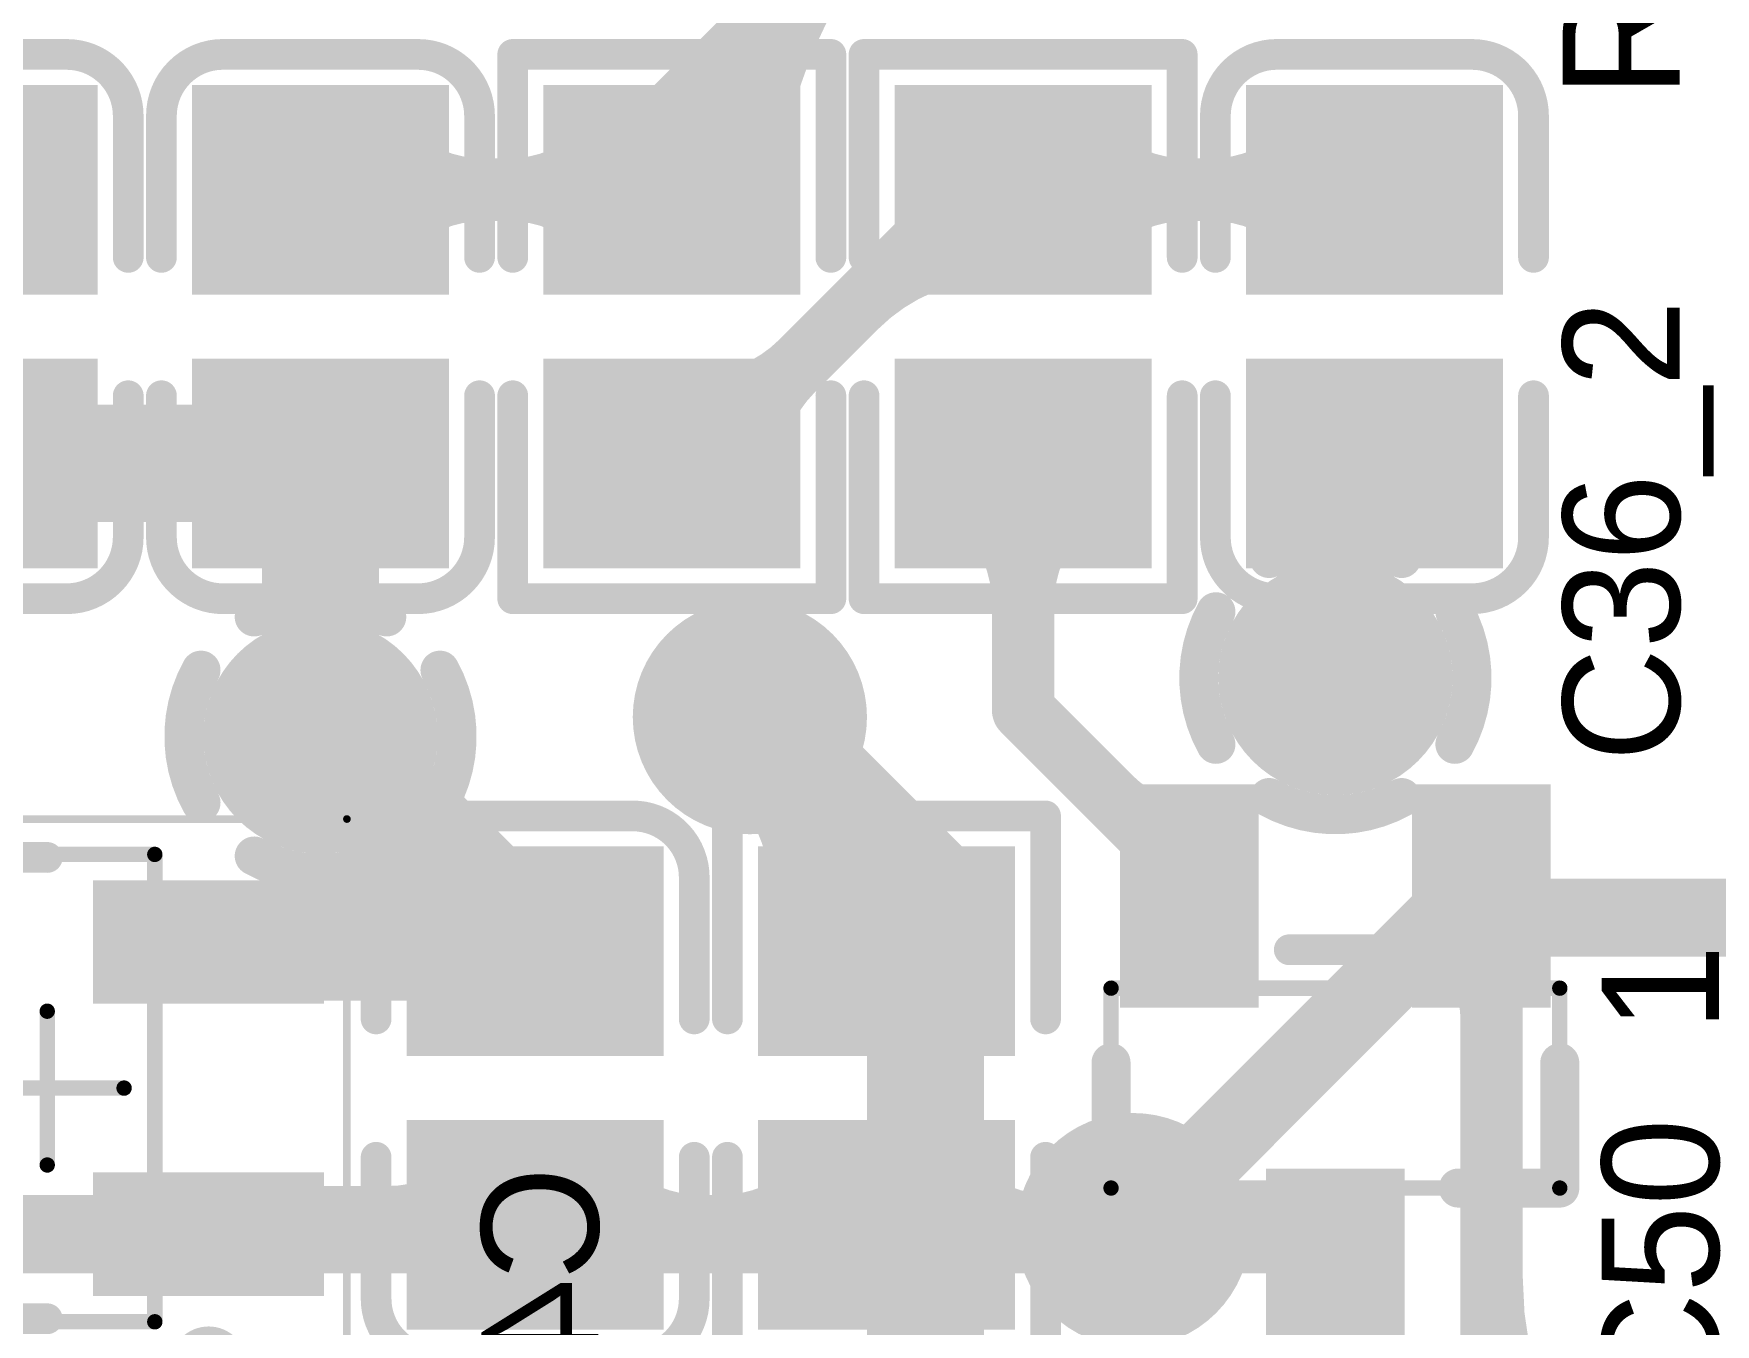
# Model space of a CAD drawing. Header units: millimetres. Extents: x 3.32 to 12.49, y 5.66 to 10.73.
# Drawn here: x 6.6053 to 7.0361, y 8.1445 to 8.475 of the extents above; entities that cross this region are included whole.
import ezdxf

# ---------------------------------------------------------------- set-up
doc = ezdxf.new("R2010")
doc.units = ezdxf.units.MM
doc.header["$MEASUREMENT"] = 0
for name, color, linetype in [('BottomLayer', 5, 'Continuous'), ('BottomOverlay', 54, 'Continuous'), ('InternalPlane1', 76, 'Continuous'), ('InternalPlane2', 16, 'Continuous'), ('Mechanical13', 56, 'Continuous'), ('Mechanical15', 56, 'Continuous'), ('MultiLayer', 9, 'Continuous'), ('TopLayer', 1, 'Continuous'), ('TopOverlay', 2, 'Continuous'), ('TopPaste', 8, 'Continuous'), ('TopSolder', 216, 'Continuous'), ('ViaHoleLayer', 16, 'Continuous')]:
    doc.layers.add(name, color=color, linetype=linetype)

# ---------------------------------------------------------------- blocks, each defined once
blk = doc.blocks.new('MF03A_N_87')
at = {"layer": 'Mechanical13', "const_width": 0.00394}
for points in [[(-0.02756, 0.05984), (-0.02756, -0.05984)], [(0.02756, 0.05984), (-0.02756, 0.05984)], [(0.02756, 0.05984), (0.02756, -0.05984)], [(0.02756, -0.05984), (-0.02756, -0.05984)]]:
    blk.add_lwpolyline(points, dxfattribs=at)
at = {"layer": 'Mechanical13', "const_width": 0.00197}
for points in [[(-0.02854, 0.05984, 1), (-0.02657, 0.05984, 1)], [(-0.02854, 0.05984, 1), (-0.02657, 0.05984, 1)], [(0.02657, 0.05984, 1), (0.02854, 0.05984, 1)], [(0.02657, 0.05984, 1), (0.02854, 0.05984, 1)], [(-0.02854, -0.05984, 1), (-0.02657, -0.05984, 1)], [(-0.02854, -0.05984, 1), (-0.02657, -0.05984, 1)], [(0.02657, -0.05984, 1), (0.02854, -0.05984, 1)], [(0.02657, -0.05984, 1), (0.02854, -0.05984, 1)]]:
    blk.add_lwpolyline(points, format="xyb", close=True, dxfattribs=at)
at = {"layer": 'Mechanical15'}
for points, const_width in [([(-0.07677, 0.0689), (-0.07677, -0.0689)], 0.00197), ([(0.07677, 0.0689), (-0.07677, 0.0689)], 0.00197), ([(0.07677, 0.0689), (0.07677, -0.0689)], 0.00197), ([(0, 0.01969), (0, -0.01969)], 0.00394), ([(0.01969, 0), (-0.01969, 0)], 0.00394), ([(0.07677, -0.0689), (-0.07677, -0.0689)], 0.00197)]:
    blk.add_lwpolyline(points, dxfattribs=dict(at, const_width=const_width))
for points, const_width in [([(-0.07726, 0.0689, 1), (-0.07628, 0.0689, 1)], 0.000984), ([(-0.07726, 0.0689, 1), (-0.07628, 0.0689, 1)], 0.000984), ([(0.07628, 0.0689, 1), (0.07726, 0.0689, 1)], 0.000984), ([(0.07628, 0.0689, 1), (0.07726, 0.0689, 1)], 0.000984), ([(-0.00098, 0.01969, 1), (0.00098, 0.01969, 1)], 0.00197), ([(-0.02067, 0, 1), (-0.0187, 0, 1)], 0.00197), ([(0.0187, 0, 1), (0.02067, 0, 1)], 0.00197), ([(-0.00098, -0.01969, 1), (0.00098, -0.01969, 1)], 0.00197), ([(-0.07726, -0.0689, 1), (-0.07628, -0.0689, 1)], 0.000984), ([(-0.07726, -0.0689, 1), (-0.07628, -0.0689, 1)], 0.000984), ([(0.07628, -0.0689, 1), (0.07726, -0.0689, 1)], 0.000984), ([(0.07628, -0.0689, 1), (0.07726, -0.0689, 1)], 0.000984)]:
    blk.add_lwpolyline(points, format="xyb", close=True, dxfattribs=dict(at, const_width=const_width))
at = {"layer": 'TopLayer'}
for points in [[(-0.01575, 0.02559), (-0.01575, 0.04921), (-0.06693, 0.02559), (-0.06693, 0.04921)], [(0.06693, -0.01181), (0.06693, 0.01181), (0.01575, -0.01181), (0.01575, 0.01181)], [(-0.01575, -0.04921), (-0.01575, -0.02559), (-0.06693, -0.04921), (-0.06693, -0.02559)]]:
    blk.add_solid(points, dxfattribs=at)
at = {"layer": 'TopOverlay'}
for points, const_width in [([(-0.03642, 0.07087, 1), (-0.04626, 0.07087, 1)], 0.00984), ([(-0.04872, 0.07087, 1), (-0.0438, 0.07087, 1)], 0.00492), ([(-0.03888, 0.07087, 1), (-0.03396, 0.07087, 1)], 0.00492), ([(-0.00197, 0.05906, 1), (0.00197, 0.05906, 1)], 0.00394), ([(0.02559, 0.05906, 1), (0.02953, 0.05906, 1)], 0.00394), ([(0.02559, 0.05906, 1), (0.02953, 0.05906, 1)], 0.00394), ([(0.02559, 0.02756, 1), (0.02953, 0.02756, 1)], 0.00394), ([(0.02559, -0.02756, 1), (0.02953, -0.02756, 1)], 0.00394), ([(-0.00197, -0.05906, 1), (0.00197, -0.05906, 1)], 0.00394), ([(0.02559, -0.05906, 1), (0.02953, -0.05906, 1)], 0.00394), ([(0.02559, -0.05906, 1), (0.02953, -0.05906, 1)], 0.00394)]:
    blk.add_lwpolyline(points, format="xyb", close=True, dxfattribs=dict(at, const_width=const_width))
at = {"layer": 'TopOverlay', "const_width": 0.00787}
for points in [[(0.02756, 0.05906), (0, 0.05906)], [(0.02756, 0.05906), (0.02756, 0.02756)], [(0.02756, -0.02756), (0.02756, -0.05906)], [(0.02756, -0.05906), (0, -0.05906)]]:
    blk.add_lwpolyline(points, dxfattribs=at)
at = {"layer": 'TopPaste'}
for points in [[(-0.01575, 0.02559), (-0.01575, 0.04921), (-0.06693, 0.02559), (-0.06693, 0.04921)], [(0.06693, -0.01181), (0.06693, 0.01181), (0.01575, -0.01181), (0.01575, 0.01181)], [(-0.01575, -0.04921), (-0.01575, -0.02559), (-0.06693, -0.04921), (-0.06693, -0.02559)]]:
    blk.add_solid(points, dxfattribs=at)
at = {"layer": 'TopSolder'}
for points in [[(-0.01175, 0.02159), (-0.01175, 0.05321), (-0.07093, 0.02159), (-0.07093, 0.05321)], [(0.07093, -0.01581), (0.07093, 0.01581), (0.01175, -0.01581), (0.01175, 0.01581)], [(-0.01175, -0.05321), (-0.01175, -0.02159), (-0.07093, -0.05321), (-0.07093, -0.02159)]]:
    blk.add_solid(points, dxfattribs=at)
blk = doc.blocks.new('0805_C_269')
at = {"layer": 'TopLayer'}
for points in [[(-0.05787, -0.02894), (-0.0122, -0.02894), (-0.05787, 0.02894), (-0.0122, 0.02894)], [(0.0122, -0.02894), (0.05787, -0.02894), (0.0122, 0.02894), (0.05787, 0.02894)]]:
    blk.add_solid(points, dxfattribs=at)
at = {"layer": 'TopOverlay', "const_width": 0.00787}
for points in [[(-0.06969, 0.025, -0.414214), (-0.05394, 0.04075)], [(0.05394, 0.04075, -0.414213), (0.06969, 0.025)], [(-0.05394, -0.04075, -0.414213), (-0.06969, -0.025)], [(0.06968, -0.025, -0.414214), (0.05394, -0.04075)]]:
    blk.add_lwpolyline(points, format="xyb", dxfattribs=at)
for points in [[(-0.05394, 0.04075), (-0.01772, 0.04075)], [(0.01772, 0.04075), (0.05394, 0.04075)], [(-0.06969, 0.025), (-0.06969, -0.025)], [(0.06968, 0.025), (0.06968, -0.025)], [(-0.05394, -0.04075), (-0.01772, -0.04075)], [(0.01772, -0.04075), (0.05394, -0.04075)]]:
    blk.add_lwpolyline(points, dxfattribs=at)
at = {"layer": 'TopOverlay', "const_width": 0.00394}
for points in [[(-0.05591, 0.04075, 1), (-0.05197, 0.04075, 1)], [(-0.05591, 0.04075, 1), (-0.05197, 0.04075, 1)], [(-0.01969, 0.04075, 1), (-0.01575, 0.04075, 1)], [(0.01575, 0.04075, 1), (0.01969, 0.04075, 1)], [(0.05197, 0.04075, 1), (0.05591, 0.04075, 1)], [(0.05197, 0.04075, 1), (0.05591, 0.04075, 1)], [(-0.07165, 0.025, 1), (-0.06772, 0.025, 1)], [(-0.07165, 0.025, 1), (-0.06772, 0.025, 1)], [(0.06772, 0.025, 1), (0.07165, 0.025, 1)], [(0.06772, 0.025, 1), (0.07165, 0.025, 1)], [(-0.07165, -0.025, 1), (-0.06772, -0.025, 1)], [(-0.07165, -0.025, 1), (-0.06772, -0.025, 1)], [(0.06772, -0.025, 1), (0.07165, -0.025, 1)], [(0.06772, -0.025, 1), (0.07165, -0.025, 1)], [(-0.05591, -0.04075, 1), (-0.05197, -0.04075, 1)], [(-0.05591, -0.04075, 1), (-0.05197, -0.04075, 1)], [(-0.01969, -0.04075, 1), (-0.01575, -0.04075, 1)], [(0.01575, -0.04075, 1), (0.01969, -0.04075, 1)], [(0.05197, -0.04075, 1), (0.05591, -0.04075, 1)], [(0.05197, -0.04075, 1), (0.05591, -0.04075, 1)]]:
    blk.add_lwpolyline(points, format="xyb", close=True, dxfattribs=at)
at = {"layer": 'TopPaste'}
for points in [[(-0.05787, -0.02894), (-0.0122, -0.02894), (-0.05787, 0.02894), (-0.0122, 0.02894)], [(0.0122, -0.02894), (0.05787, -0.02894), (0.0122, 0.02894), (0.05787, 0.02894)]]:
    blk.add_solid(points, dxfattribs=at)
at = {"layer": 'TopSolder'}
for points in [[(-0.06187, -0.03294), (-0.0082, -0.03294), (-0.06187, 0.03294), (-0.0082, 0.03294)], [(0.0082, -0.03294), (0.06187, -0.03294), (0.0082, 0.03294), (0.06187, 0.03294)]]:
    blk.add_solid(points, dxfattribs=at)
blk = doc.blocks.new('0805_C_271')
at = {"layer": 'TopLayer'}
for points in [[(-0.05787, -0.02894), (-0.0122, -0.02894), (-0.05787, 0.02894), (-0.0122, 0.02894)], [(0.0122, -0.02894), (0.05787, -0.02894), (0.0122, 0.02894), (0.05787, 0.02894)]]:
    blk.add_solid(points, dxfattribs=at)
at = {"layer": 'TopOverlay', "const_width": 0.00787}
for points in [[(-0.06969, 0.025, -0.414214), (-0.05394, 0.04075)], [(0.05394, 0.04075, -0.414213), (0.06969, 0.025)], [(-0.05394, -0.04075, -0.414213), (-0.06969, -0.025)], [(0.06968, -0.025, -0.414214), (0.05394, -0.04075)]]:
    blk.add_lwpolyline(points, format="xyb", dxfattribs=at)
for points in [[(-0.05394, 0.04075), (-0.01772, 0.04075)], [(0.01772, 0.04075), (0.05394, 0.04075)], [(-0.06969, 0.025), (-0.06969, -0.025)], [(0.06968, 0.025), (0.06968, -0.025)], [(-0.05394, -0.04075), (-0.01772, -0.04075)], [(0.01772, -0.04075), (0.05394, -0.04075)]]:
    blk.add_lwpolyline(points, dxfattribs=at)
at = {"layer": 'TopOverlay', "const_width": 0.00394}
for points in [[(-0.05591, 0.04075, 1), (-0.05197, 0.04075, 1)], [(-0.05591, 0.04075, 1), (-0.05197, 0.04075, 1)], [(-0.01969, 0.04075, 1), (-0.01575, 0.04075, 1)], [(0.01575, 0.04075, 1), (0.01969, 0.04075, 1)], [(0.05197, 0.04075, 1), (0.05591, 0.04075, 1)], [(0.05197, 0.04075, 1), (0.05591, 0.04075, 1)], [(-0.07165, 0.025, 1), (-0.06772, 0.025, 1)], [(-0.07165, 0.025, 1), (-0.06772, 0.025, 1)], [(0.06772, 0.025, 1), (0.07165, 0.025, 1)], [(0.06772, 0.025, 1), (0.07165, 0.025, 1)], [(-0.07165, -0.025, 1), (-0.06772, -0.025, 1)], [(-0.07165, -0.025, 1), (-0.06772, -0.025, 1)], [(0.06772, -0.025, 1), (0.07165, -0.025, 1)], [(0.06772, -0.025, 1), (0.07165, -0.025, 1)], [(-0.05591, -0.04075, 1), (-0.05197, -0.04075, 1)], [(-0.05591, -0.04075, 1), (-0.05197, -0.04075, 1)], [(-0.01969, -0.04075, 1), (-0.01575, -0.04075, 1)], [(0.01575, -0.04075, 1), (0.01969, -0.04075, 1)], [(0.05197, -0.04075, 1), (0.05591, -0.04075, 1)], [(0.05197, -0.04075, 1), (0.05591, -0.04075, 1)]]:
    blk.add_lwpolyline(points, format="xyb", close=True, dxfattribs=at)
at = {"layer": 'TopPaste'}
for points in [[(-0.05787, -0.02894), (-0.0122, -0.02894), (-0.05787, 0.02894), (-0.0122, 0.02894)], [(0.0122, -0.02894), (0.05787, -0.02894), (0.0122, 0.02894), (0.05787, 0.02894)]]:
    blk.add_solid(points, dxfattribs=at)
at = {"layer": 'TopSolder'}
for points in [[(-0.06187, -0.03294), (-0.0082, -0.03294), (-0.06187, 0.03294), (-0.0082, 0.03294)], [(0.0082, -0.03294), (0.06187, -0.03294), (0.0082, 0.03294), (0.06187, 0.03294)]]:
    blk.add_solid(points, dxfattribs=at)
blk = doc.blocks.new('0805_C_272')
at = {"layer": 'TopLayer'}
for points in [[(-0.05787, -0.02894), (-0.0122, -0.02894), (-0.05787, 0.02894), (-0.0122, 0.02894)], [(0.0122, -0.02894), (0.05787, -0.02894), (0.0122, 0.02894), (0.05787, 0.02894)]]:
    blk.add_solid(points, dxfattribs=at)
at = {"layer": 'TopOverlay', "const_width": 0.00787}
for points in [[(-0.06969, 0.025, -0.414214), (-0.05394, 0.04075)], [(0.05394, 0.04075, -0.414213), (0.06969, 0.025)], [(-0.05394, -0.04075, -0.414213), (-0.06969, -0.025)], [(0.06968, -0.025, -0.414214), (0.05394, -0.04075)]]:
    blk.add_lwpolyline(points, format="xyb", dxfattribs=at)
for points in [[(-0.05394, 0.04075), (-0.01772, 0.04075)], [(0.01772, 0.04075), (0.05394, 0.04075)], [(-0.06969, 0.025), (-0.06969, -0.025)], [(0.06968, 0.025), (0.06968, -0.025)], [(-0.05394, -0.04075), (-0.01772, -0.04075)], [(0.01772, -0.04075), (0.05394, -0.04075)]]:
    blk.add_lwpolyline(points, dxfattribs=at)
at = {"layer": 'TopOverlay', "const_width": 0.00394}
for points in [[(-0.05591, 0.04075, 1), (-0.05197, 0.04075, 1)], [(-0.05591, 0.04075, 1), (-0.05197, 0.04075, 1)], [(-0.01969, 0.04075, 1), (-0.01575, 0.04075, 1)], [(0.01575, 0.04075, 1), (0.01969, 0.04075, 1)], [(0.05197, 0.04075, 1), (0.05591, 0.04075, 1)], [(0.05197, 0.04075, 1), (0.05591, 0.04075, 1)], [(-0.07165, 0.025, 1), (-0.06772, 0.025, 1)], [(-0.07165, 0.025, 1), (-0.06772, 0.025, 1)], [(0.06772, 0.025, 1), (0.07165, 0.025, 1)], [(0.06772, 0.025, 1), (0.07165, 0.025, 1)], [(-0.07165, -0.025, 1), (-0.06772, -0.025, 1)], [(-0.07165, -0.025, 1), (-0.06772, -0.025, 1)], [(0.06772, -0.025, 1), (0.07165, -0.025, 1)], [(0.06772, -0.025, 1), (0.07165, -0.025, 1)], [(-0.05591, -0.04075, 1), (-0.05197, -0.04075, 1)], [(-0.05591, -0.04075, 1), (-0.05197, -0.04075, 1)], [(-0.01969, -0.04075, 1), (-0.01575, -0.04075, 1)], [(0.01575, -0.04075, 1), (0.01969, -0.04075, 1)], [(0.05197, -0.04075, 1), (0.05591, -0.04075, 1)], [(0.05197, -0.04075, 1), (0.05591, -0.04075, 1)]]:
    blk.add_lwpolyline(points, format="xyb", close=True, dxfattribs=at)
at = {"layer": 'TopPaste'}
for points in [[(-0.05787, -0.02894), (-0.0122, -0.02894), (-0.05787, 0.02894), (-0.0122, 0.02894)], [(0.0122, -0.02894), (0.05787, -0.02894), (0.0122, 0.02894), (0.05787, 0.02894)]]:
    blk.add_solid(points, dxfattribs=at)
at = {"layer": 'TopSolder'}
for points in [[(-0.06187, -0.03294), (-0.0082, -0.03294), (-0.06187, 0.03294), (-0.0082, 0.03294)], [(0.0082, -0.03294), (0.06187, -0.03294), (0.0082, 0.03294), (0.06187, 0.03294)]]:
    blk.add_solid(points, dxfattribs=at)
blk = doc.blocks.new('SOT_23_SOT_23_3__299')
at = {"layer": 'Mechanical13', "const_width": 0.00394}
for points in [[(-0.02559, 0.05748), (-0.02559, -0.05748)], [(-0.02559, 0.05748), (0.02559, 0.05748)], [(-0.02559, 0.05748), (0.02559, 0.05748)], [(-0.02559, 0.05748), (-0.02559, -0.05748)], [(-0.02559, 0.05748), (0.02559, 0.05748)], [(-0.02559, 0.05748), (-0.02559, -0.05748)], [(0.02559, 0.05748), (0.02559, -0.05748)], [(0.02559, 0.05748), (0.02559, -0.05748)], [(0.02559, 0.05748), (0.02559, -0.05748)], [(-0.02559, -0.05748), (0.02559, -0.05748)], [(-0.02559, -0.05748), (0.02559, -0.05748)], [(-0.02559, -0.05748), (0.02559, -0.05748)]]:
    blk.add_lwpolyline(points, dxfattribs=at)
at = {"layer": 'Mechanical13', "const_width": 0.00197}
for points in [[(-0.02657, 0.05748, 1), (-0.02461, 0.05748, 1)], [(-0.02657, 0.05748, 1), (-0.02461, 0.05748, 1)], [(-0.02657, 0.05748, 1), (-0.02461, 0.05748, 1)], [(-0.02657, 0.05748, 1), (-0.02461, 0.05748, 1)], [(-0.02657, 0.05748, 1), (-0.02461, 0.05748, 1)], [(-0.02657, 0.05748, 1), (-0.02461, 0.05748, 1)], [(0.02461, 0.05748, 1), (0.02657, 0.05748, 1)], [(0.02461, 0.05748, 1), (0.02657, 0.05748, 1)], [(0.02461, 0.05748, 1), (0.02657, 0.05748, 1)], [(0.02461, 0.05748, 1), (0.02657, 0.05748, 1)], [(0.02461, 0.05748, 1), (0.02657, 0.05748, 1)], [(0.02461, 0.05748, 1), (0.02657, 0.05748, 1)], [(-0.02657, -0.05748, 1), (-0.02461, -0.05748, 1)], [(-0.02657, -0.05748, 1), (-0.02461, -0.05748, 1)], [(-0.02657, -0.05748, 1), (-0.02461, -0.05748, 1)], [(-0.02657, -0.05748, 1), (-0.02461, -0.05748, 1)], [(-0.02657, -0.05748, 1), (-0.02461, -0.05748, 1)], [(-0.02657, -0.05748, 1), (-0.02461, -0.05748, 1)], [(0.02461, -0.05748, 1), (0.02657, -0.05748, 1)], [(0.02461, -0.05748, 1), (0.02657, -0.05748, 1)], [(0.02461, -0.05748, 1), (0.02657, -0.05748, 1)], [(0.02461, -0.05748, 1), (0.02657, -0.05748, 1)], [(0.02461, -0.05748, 1), (0.02657, -0.05748, 1)], [(0.02461, -0.05748, 1), (0.02657, -0.05748, 1)]]:
    blk.add_lwpolyline(points, format="xyb", close=True, dxfattribs=at)
at = {"layer": 'TopLayer'}
for points in [[(0.02461, 0.05118), (0.02461, 0.02362), (0.07382, 0.05118), (0.07382, 0.02362)], [(-0.07382, 0.01378), (-0.07382, -0.01378), (-0.02461, 0.01378), (-0.02461, -0.01378)], [(0.02461, -0.02362), (0.02461, -0.05118), (0.07382, -0.02362), (0.07382, -0.05118)]]:
    blk.add_solid(points, dxfattribs=at)
at = {"layer": 'TopOverlay'}
for points, const_width in [([(-0.02559, 0.05748), (-0.02559, 0.0315)], 0.01), ([(-0.02559, 0.05748), (-0.02559, 0.0315)], 0.01), ([(-0.02559, 0.05748), (-0.02559, 0.0315)], 0.01), ([(-0.02559, 0.05748), (0.0065, 0.05748)], 0.01), ([(0.03543, 0.01181), (0.03543, -0.01181)], 0.00787), ([(-0.02559, -0.0315), (-0.02559, -0.05748)], 0.01), ([(-0.02559, -0.05748), (0.0065, -0.05748)], 0.01)]:
    blk.add_lwpolyline(points, dxfattribs=dict(at, const_width=const_width))
for points, const_width in [([(-0.02809, 0.05748, 1), (-0.02309, 0.05748, 1)], 0.005), ([(-0.02809, 0.05748, 1), (-0.02309, 0.05748, 1)], 0.005), ([(-0.02809, 0.05748, 1), (-0.02309, 0.05748, 1)], 0.005), ([(-0.02809, 0.05748, 1), (-0.02309, 0.05748, 1)], 0.005), ([(0.004, 0.05748, 1), (0.009, 0.05748, 1)], 0.005), ([(-0.02809, 0.0315, 1), (-0.02309, 0.0315, 1)], 0.005), ([(-0.02809, 0.0315, 1), (-0.02309, 0.0315, 1)], 0.005), ([(-0.02809, 0.0315, 1), (-0.02309, 0.0315, 1)], 0.005), ([(0.03346, 0.01181, 1), (0.0374, 0.01181, 1)], 0.00394), ([(0.03346, -0.01181, 1), (0.0374, -0.01181, 1)], 0.00394), ([(-0.02809, -0.0315, 1), (-0.02309, -0.0315, 1)], 0.005), ([(-0.02809, -0.05748, 1), (-0.02309, -0.05748, 1)], 0.005), ([(-0.02809, -0.05748, 1), (-0.02309, -0.05748, 1)], 0.005), ([(0.004, -0.05748, 1), (0.009, -0.05748, 1)], 0.005)]:
    blk.add_lwpolyline(points, format="xyb", close=True, dxfattribs=dict(at, const_width=const_width))
at = {"layer": 'TopPaste'}
for points in [[(0.02461, 0.05118), (0.02461, 0.02362), (0.07382, 0.05118), (0.07382, 0.02362)], [(-0.07382, 0.01378), (-0.07382, -0.01378), (-0.02461, 0.01378), (-0.02461, -0.01378)], [(0.02461, -0.02362), (0.02461, -0.05118), (0.07382, -0.02362), (0.07382, -0.05118)]]:
    blk.add_solid(points, dxfattribs=at)
at = {"layer": 'TopSolder'}
for points in [[(0.02061, 0.05518), (0.02061, 0.01962), (0.07782, 0.05518), (0.07782, 0.01962)], [(-0.07782, 0.01778), (-0.07782, -0.01778), (-0.02061, 0.01778), (-0.02061, -0.01778)], [(0.02061, -0.01962), (0.02061, -0.05518), (0.07782, -0.01962), (0.07782, -0.05518)]]:
    blk.add_solid(points, dxfattribs=at)
blk = doc.blocks.new('0805_R_322')
at = {"layer": 'TopLayer'}
for points in [[(-0.05787, -0.02894), (-0.0122, -0.02894), (-0.05787, 0.02894), (-0.0122, 0.02894)], [(0.0122, -0.02894), (0.05787, -0.02894), (0.0122, 0.02894), (0.05787, 0.02894)]]:
    blk.add_solid(points, dxfattribs=at)
at = {"layer": 'TopOverlay', "const_width": 0.00787}
for points in [[(-0.06968, 0.04075), (-0.01772, 0.04075)], [(-0.06968, 0.04075), (-0.06968, -0.04075)], [(0.01772, 0.04075), (0.06968, 0.04075)], [(0.06968, 0.04075), (0.06968, -0.04075)], [(-0.06968, -0.04075), (-0.01772, -0.04075)], [(0.01772, -0.04075), (0.06968, -0.04075)]]:
    blk.add_lwpolyline(points, dxfattribs=at)
at = {"layer": 'TopOverlay', "const_width": 0.00394}
for points in [[(-0.07165, 0.04075, 1), (-0.06772, 0.04075, 1)], [(-0.07165, 0.04075, 1), (-0.06772, 0.04075, 1)], [(-0.01969, 0.04075, 1), (-0.01575, 0.04075, 1)], [(0.01575, 0.04075, 1), (0.01969, 0.04075, 1)], [(0.06772, 0.04075, 1), (0.07165, 0.04075, 1)], [(0.06772, 0.04075, 1), (0.07165, 0.04075, 1)], [(-0.07165, -0.04075, 1), (-0.06772, -0.04075, 1)], [(-0.07165, -0.04075, 1), (-0.06772, -0.04075, 1)], [(-0.01969, -0.04075, 1), (-0.01575, -0.04075, 1)], [(0.01575, -0.04075, 1), (0.01969, -0.04075, 1)], [(0.06772, -0.04075, 1), (0.07165, -0.04075, 1)], [(0.06772, -0.04075, 1), (0.07165, -0.04075, 1)]]:
    blk.add_lwpolyline(points, format="xyb", close=True, dxfattribs=at)
at = {"layer": 'TopPaste'}
for points in [[(-0.05787, -0.02894), (-0.0122, -0.02894), (-0.05787, 0.02894), (-0.0122, 0.02894)], [(0.0122, -0.02894), (0.05787, -0.02894), (0.0122, 0.02894), (0.05787, 0.02894)]]:
    blk.add_solid(points, dxfattribs=at)
at = {"layer": 'TopSolder'}
for points in [[(-0.06187, -0.03294), (-0.0082, -0.03294), (-0.06187, 0.03294), (-0.0082, 0.03294)], [(0.0082, -0.03294), (0.06187, -0.03294), (0.0082, 0.03294), (0.06187, 0.03294)]]:
    blk.add_solid(points, dxfattribs=at)
blk = doc.blocks.new('0805_R_331')
at = {"layer": 'TopLayer'}
for points in [[(-0.05787, -0.02894), (-0.0122, -0.02894), (-0.05787, 0.02894), (-0.0122, 0.02894)], [(0.0122, -0.02894), (0.05787, -0.02894), (0.0122, 0.02894), (0.05787, 0.02894)]]:
    blk.add_solid(points, dxfattribs=at)
at = {"layer": 'TopOverlay', "const_width": 0.00787}
for points in [[(-0.01772, 0.04075), (-0.06968, 0.04075)], [(-0.06968, -0.04075), (-0.06968, 0.04075)], [(0.06968, 0.04075), (0.01772, 0.04075)], [(0.06968, -0.04075), (0.06968, 0.04075)], [(-0.01772, -0.04075), (-0.06968, -0.04075)], [(0.06968, -0.04075), (0.01772, -0.04075)]]:
    blk.add_lwpolyline(points, dxfattribs=at)
at = {"layer": 'TopOverlay', "const_width": 0.00394}
for points in [[(-0.07165, 0.04075, 1), (-0.06772, 0.04075, 1)], [(-0.07165, 0.04075, 1), (-0.06772, 0.04075, 1)], [(-0.01969, 0.04075, 1), (-0.01575, 0.04075, 1)], [(0.01575, 0.04075, 1), (0.01969, 0.04075, 1)], [(0.06772, 0.04075, 1), (0.07165, 0.04075, 1)], [(0.06772, 0.04075, 1), (0.07165, 0.04075, 1)], [(-0.07165, -0.04075, 1), (-0.06772, -0.04075, 1)], [(-0.07165, -0.04075, 1), (-0.06772, -0.04075, 1)], [(-0.01969, -0.04075, 1), (-0.01575, -0.04075, 1)], [(0.01575, -0.04075, 1), (0.01969, -0.04075, 1)], [(0.06772, -0.04075, 1), (0.07165, -0.04075, 1)], [(0.06772, -0.04075, 1), (0.07165, -0.04075, 1)]]:
    blk.add_lwpolyline(points, format="xyb", close=True, dxfattribs=at)
at = {"layer": 'TopPaste'}
for points in [[(-0.05787, -0.02894), (-0.0122, -0.02894), (-0.05787, 0.02894), (-0.0122, 0.02894)], [(0.0122, -0.02894), (0.05787, -0.02894), (0.0122, 0.02894), (0.05787, 0.02894)]]:
    blk.add_solid(points, dxfattribs=at)
at = {"layer": 'TopSolder'}
for points in [[(-0.06187, -0.03294), (-0.0082, -0.03294), (-0.06187, 0.03294), (-0.0082, 0.03294)], [(0.0082, -0.03294), (0.06187, -0.03294), (0.0082, 0.03294), (0.06187, 0.03294)]]:
    blk.add_solid(points, dxfattribs=at)
blk = doc.blocks.new('0805_C_368')
at = {"layer": 'TopLayer'}
for points in [[(-0.05787, -0.02894), (-0.0122, -0.02894), (-0.05787, 0.02894), (-0.0122, 0.02894)], [(0.0122, -0.02894), (0.05787, -0.02894), (0.0122, 0.02894), (0.05787, 0.02894)]]:
    blk.add_solid(points, dxfattribs=at)
at = {"layer": 'TopOverlay', "const_width": 0.00787}
for points in [[(-0.06969, 0.025, -0.414214), (-0.05394, 0.04075)], [(0.05394, 0.04075, -0.414213), (0.06969, 0.025)], [(-0.05394, -0.04075, -0.414213), (-0.06969, -0.025)], [(0.06968, -0.025, -0.414214), (0.05394, -0.04075)]]:
    blk.add_lwpolyline(points, format="xyb", dxfattribs=at)
for points in [[(-0.01772, 0.04075), (-0.05394, 0.04075)], [(0.05394, 0.04075), (0.01772, 0.04075)], [(-0.06969, -0.025), (-0.06969, 0.025)], [(0.06968, -0.025), (0.06968, 0.025)], [(-0.01772, -0.04075), (-0.05394, -0.04075)], [(0.05394, -0.04075), (0.01772, -0.04075)]]:
    blk.add_lwpolyline(points, dxfattribs=at)
at = {"layer": 'TopOverlay', "const_width": 0.00394}
for points in [[(-0.05591, 0.04075, 1), (-0.05197, 0.04075, 1)], [(-0.05591, 0.04075, 1), (-0.05197, 0.04075, 1)], [(-0.01969, 0.04075, 1), (-0.01575, 0.04075, 1)], [(0.01575, 0.04075, 1), (0.01969, 0.04075, 1)], [(0.05197, 0.04075, 1), (0.05591, 0.04075, 1)], [(0.05197, 0.04075, 1), (0.05591, 0.04075, 1)], [(-0.07165, 0.025, 1), (-0.06772, 0.025, 1)], [(-0.07165, 0.025, 1), (-0.06772, 0.025, 1)], [(0.06772, 0.025, 1), (0.07165, 0.025, 1)], [(0.06772, 0.025, 1), (0.07165, 0.025, 1)], [(-0.07165, -0.025, 1), (-0.06772, -0.025, 1)], [(-0.07165, -0.025, 1), (-0.06772, -0.025, 1)], [(0.06772, -0.025, 1), (0.07165, -0.025, 1)], [(0.06772, -0.025, 1), (0.07165, -0.025, 1)], [(-0.05591, -0.04075, 1), (-0.05197, -0.04075, 1)], [(-0.05591, -0.04075, 1), (-0.05197, -0.04075, 1)], [(-0.01969, -0.04075, 1), (-0.01575, -0.04075, 1)], [(0.01575, -0.04075, 1), (0.01969, -0.04075, 1)], [(0.05197, -0.04075, 1), (0.05591, -0.04075, 1)], [(0.05197, -0.04075, 1), (0.05591, -0.04075, 1)]]:
    blk.add_lwpolyline(points, format="xyb", close=True, dxfattribs=at)
at = {"layer": 'TopPaste'}
for points in [[(-0.05787, -0.02894), (-0.0122, -0.02894), (-0.05787, 0.02894), (-0.0122, 0.02894)], [(0.0122, -0.02894), (0.05787, -0.02894), (0.0122, 0.02894), (0.05787, 0.02894)]]:
    blk.add_solid(points, dxfattribs=at)
at = {"layer": 'TopSolder'}
for points in [[(-0.06187, -0.03294), (-0.0082, -0.03294), (-0.06187, 0.03294), (-0.0082, 0.03294)], [(0.0082, -0.03294), (0.06187, -0.03294), (0.0082, 0.03294), (0.06187, 0.03294)]]:
    blk.add_solid(points, dxfattribs=at)
blk = doc.blocks.new('0805_R_462')
at = {"layer": 'TopLayer'}
for points in [[(-0.05787, -0.02894), (-0.0122, -0.02894), (-0.05787, 0.02894), (-0.0122, 0.02894)], [(0.0122, -0.02894), (0.05787, -0.02894), (0.0122, 0.02894), (0.05787, 0.02894)]]:
    blk.add_solid(points, dxfattribs=at)
at = {"layer": 'TopOverlay', "const_width": 0.00787}
for points in [[(-0.01772, 0.04075), (-0.06968, 0.04075)], [(-0.06968, -0.04075), (-0.06968, 0.04075)], [(0.06968, 0.04075), (0.01772, 0.04075)], [(0.06968, -0.04075), (0.06968, 0.04075)], [(-0.01772, -0.04075), (-0.06968, -0.04075)], [(0.06968, -0.04075), (0.01772, -0.04075)]]:
    blk.add_lwpolyline(points, dxfattribs=at)
at = {"layer": 'TopOverlay', "const_width": 0.00394}
for points in [[(-0.07165, 0.04075, 1), (-0.06772, 0.04075, 1)], [(-0.07165, 0.04075, 1), (-0.06772, 0.04075, 1)], [(-0.01969, 0.04075, 1), (-0.01575, 0.04075, 1)], [(0.01575, 0.04075, 1), (0.01969, 0.04075, 1)], [(0.06772, 0.04075, 1), (0.07165, 0.04075, 1)], [(0.06772, 0.04075, 1), (0.07165, 0.04075, 1)], [(-0.07165, -0.04075, 1), (-0.06772, -0.04075, 1)], [(-0.07165, -0.04075, 1), (-0.06772, -0.04075, 1)], [(-0.01969, -0.04075, 1), (-0.01575, -0.04075, 1)], [(0.01575, -0.04075, 1), (0.01969, -0.04075, 1)], [(0.06772, -0.04075, 1), (0.07165, -0.04075, 1)], [(0.06772, -0.04075, 1), (0.07165, -0.04075, 1)]]:
    blk.add_lwpolyline(points, format="xyb", close=True, dxfattribs=at)
at = {"layer": 'TopPaste'}
for points in [[(-0.05787, -0.02894), (-0.0122, -0.02894), (-0.05787, 0.02894), (-0.0122, 0.02894)], [(0.0122, -0.02894), (0.05787, -0.02894), (0.0122, 0.02894), (0.05787, 0.02894)]]:
    blk.add_solid(points, dxfattribs=at)
at = {"layer": 'TopSolder'}
for points in [[(-0.06187, -0.03294), (-0.0082, -0.03294), (-0.06187, 0.03294), (-0.0082, 0.03294)], [(0.0082, -0.03294), (0.06187, -0.03294), (0.0082, 0.03294), (0.06187, 0.03294)]]:
    blk.add_solid(points, dxfattribs=at)

msp = doc.modelspace()

# ---------------------------------------------------------------- linework, layer by layer
at = {"layer": 'BottomLayer'}
for points, const_width in [([(6.92878, 8.31004, 1), (6.94878, 8.31004, 1)], 0.02), ([(6.77878, 8.30004, 1), (6.79878, 8.30004, 1)], 0.02), ([(6.66878, 8.29508, 1), (6.68878, 8.29508, 1)], 0.02), ([(6.78128, 8.30004, 1), (6.79628, 8.30004, 1)], 0.015), ([(6.82628, 8.25504, 1), (6.84128, 8.25504, 1)], 0.015), ([(6.82628, 8.25504, 1), (6.84128, 8.25504, 1)], 0.015), ([(6.96201, 8.24866, 1), (6.97201, 8.24866, 1)], 0.01), ([(6.96201, 8.24866, 1), (6.97201, 8.24866, 1)], 0.01), ([(6.89908, 8.18573, 1), (6.90908, 8.18573, 1)], 0.01), ([(6.89908, 8.18573, 1), (6.90908, 8.18573, 1)], 0.01), ([(6.87701, 8.16866, 1), (6.89701, 8.16866, 1)], 0.02), ([(6.88201, 8.17866, 1), (6.89201, 8.17866, 1)], 0.01), ([(6.88201, 8.16866, 1), (6.89201, 8.16866, 1)], 0.01), ([(6.89201, 8.16866, 1), (6.90201, 8.16866, 1)], 0.01)]:
    msp.add_lwpolyline(points, format="xyb", close=True, dxfattribs=dict(at, const_width=const_width))
for points, const_width in [([(6.78878, 8.30004), (6.83378, 8.25504)], 0.03), ([(6.83378, 7.90508), (6.83378, 8.25504)], 0.03), ([(6.88701, 8.16866), (6.96701, 8.24866)], 0.02), ([(6.96701, 8.24866), (7.67701, 8.24866)], 0.02)]:
    msp.add_lwpolyline(points, dxfattribs=dict(at, const_width=const_width))
at = {"layer": 'BottomLayer', "const_width": 0.02}
for points in [[(6.90408, 8.18573, -0.198912), (6.88701, 8.17866)], [(6.89701, 8.16866, -0.198912), (6.90408, 8.18573)]]:
    msp.add_lwpolyline(points, format="xyb", dxfattribs=at)
at = {"layer": 'InternalPlane1', "const_width": 0.01}
for points in [[(6.92181, 8.34065, -0.258618), (6.95575, 8.34065)], [(6.66181, 8.32569, -0.258618), (6.69575, 8.32569)], [(6.90817, 8.29307, -0.258618), (6.90817, 8.32701)], [(6.96939, 8.32701, -0.258618), (6.96939, 8.29307)], [(6.64817, 8.27811, -0.258618), (6.64817, 8.31205)], [(6.70939, 8.31205, -0.258618), (6.70939, 8.27811)], [(6.95575, 8.27943, -0.258618), (6.92181, 8.27943)], [(6.69575, 8.26447, -0.258618), (6.66181, 8.26447)]]:
    msp.add_lwpolyline(points, format="xyb", dxfattribs=at)
at = {"layer": 'InternalPlane1'}
for points, const_width in [([(6.91931, 8.34065, 1), (6.92431, 8.34065, 1)], 0.005), ([(6.95325, 8.34065, 1), (6.95825, 8.34065, 1)], 0.005), ([(6.65931, 8.32569, 1), (6.66431, 8.32569, 1)], 0.005), ([(6.69325, 8.32569, 1), (6.69825, 8.32569, 1)], 0.005), ([(6.77378, 8.30004, 1), (6.80378, 8.30004, 1)], 0.03), ([(6.90567, 8.32701, 1), (6.91067, 8.32701, 1)], 0.005), ([(6.96689, 8.32701, 1), (6.97189, 8.32701, 1)], 0.005), ([(6.64567, 8.31205, 1), (6.65067, 8.31205, 1)], 0.005), ([(6.70689, 8.31205, 1), (6.71189, 8.31205, 1)], 0.005), ([(6.90567, 8.29307, 1), (6.91067, 8.29307, 1)], 0.005), ([(6.96689, 8.29307, 1), (6.97189, 8.29307, 1)], 0.005), ([(6.64567, 8.27811, 1), (6.65067, 8.27811, 1)], 0.005), ([(6.70689, 8.27811, 1), (6.71189, 8.27811, 1)], 0.005), ([(6.91931, 8.27943, 1), (6.92431, 8.27943, 1)], 0.005), ([(6.95325, 8.27943, 1), (6.95825, 8.27943, 1)], 0.005), ([(6.65931, 8.26447, 1), (6.66431, 8.26447, 1)], 0.005), ([(6.69325, 8.26447, 1), (6.69825, 8.26447, 1)], 0.005), ([(6.87201, 8.16866, 1), (6.90201, 8.16866, 1)], 0.03)]:
    msp.add_lwpolyline(points, format="xyb", close=True, dxfattribs=dict(at, const_width=const_width))
at = {"layer": 'InternalPlane2', "const_width": 0.03}
for points in [[(6.92378, 8.31004, 1), (6.95378, 8.31004, 1)], [(6.77378, 8.30004, 1), (6.80378, 8.30004, 1)], [(6.66378, 8.29508, 1), (6.69378, 8.29508, 1)], [(6.87201, 8.16866, 1), (6.90201, 8.16866, 1)]]:
    msp.add_lwpolyline(points, format="xyb", close=True, dxfattribs=at)
at = {"layer": 'MultiLayer', "const_width": 0.02}
for points in [[(6.92878, 8.31004, 1), (6.94878, 8.31004, 1)], [(6.77878, 8.30004, 1), (6.79878, 8.30004, 1)], [(6.66878, 8.29508, 1), (6.68878, 8.29508, 1)], [(6.87701, 8.16866, 1), (6.89701, 8.16866, 1)]]:
    msp.add_lwpolyline(points, format="xyb", close=True, dxfattribs=at)
at = {"layer": 'TopLayer'}
for points, const_width in [([(6.76878, 8.45504), (6.82874, 8.515)], 0.016), ([(6.76878, 8.43508), (6.76878, 8.45504)], 0.016), ([(6.67878, 8.43508), (6.76878, 8.43508)], 0.016), ([(6.77593, 8.365), (6.84601, 8.43508)], 0.016), ([(6.84601, 8.43508), (6.85878, 8.43508)], 0.016), ([(6.85878, 8.43508), (6.94878, 8.43508)], 0.016), ([(6.58878, 8.365), (6.67878, 8.365)], 0.03), ([(6.67878, 8.29508), (6.67878, 8.365)], 0.03), ([(6.93878, 8.355), (6.94878, 8.365)], 0.03), ([(6.76878, 8.365), (6.77593, 8.365)], 0.016), ([(6.85878, 8.30185), (6.85878, 8.365)], 0.016), ([(6.93878, 8.31004), (6.93878, 8.355)], 0.03), ([(6.78878, 8.30004), (6.82378, 8.26504)], 0.03), ([(6.67878, 8.29508), (6.73142, 8.24244)], 0.03), ([(6.85878, 8.30185), (6.90138, 8.25925)], 0.016), ([(6.82378, 8.24008), (6.82378, 8.26504)], 0.03), ([(6.97618, 8.25425), (6.97878, 8.25165)], 0.016), ([(6.97878, 8.10008), (6.97878, 8.25165)], 0.016), ([(6.65012, 8.24244), (6.73142, 8.24244)], 0.03), ([(6.73142, 8.24244), (6.73378, 8.24008)], 0.03), ([(6.53118, 8.16764), (6.65012, 8.16764)], 0.02), ([(6.65012, 8.16764), (6.65248, 8.17)], 0.02), ([(6.65012, 8.16764), (6.73378, 8.16764)], 0.02), ([(6.65248, 8.17), (6.73378, 8.17)], 0.02), ([(6.73378, 8.16764), (6.92697, 8.16764)], 0.02), ([(6.92697, 8.16764), (6.93878, 8.15583)], 0.02)]:
    msp.add_lwpolyline(points, dxfattribs=dict(at, const_width=const_width))
for points, const_width in [([(6.78972, 8.43508, -0.198912), (6.81864, 8.5049)], 0.016), ([(6.78649, 8.47275, -0.198912), (6.85268, 8.50017)], 0.016), ([(6.77372, 8.43508, -0.198912), (6.79132, 8.47758)], 0.016), ([(6.7207, 8.43508, -0.198912), (6.69537, 8.44557)], 0.016), ([(6.75219, 8.44557, -0.198912), (6.72686, 8.43508)], 0.016), ([(6.9007, 8.43508, -0.198912), (6.87537, 8.44557)], 0.016), ([(6.93219, 8.44557, -0.198912), (6.90686, 8.43508)], 0.016), ([(6.69537, 8.42459, -0.198912), (6.7207, 8.43508)], 0.016), ([(6.72686, 8.43508, -0.198912), (6.75219, 8.42459)], 0.016), ([(6.83784, 8.43508, -0.198912), (6.83207, 8.42114)], 0.016), ([(6.87537, 8.42459, -0.198912), (6.9007, 8.43508)], 0.016), ([(6.90686, 8.43508, -0.198912), (6.93219, 8.42459)], 0.016), ([(6.81597, 8.40504, -0.198912), (6.85268, 8.42024)], 0.016), ([(6.80199, 8.39106, -0.198912), (6.77488, 8.37983)], 0.016), ([(6.78972, 8.365, -0.198912), (6.79947, 8.38854)], 0.016), ([(6.93878, 8.33668, -0.198912), (6.94822, 8.35946)], 0.03), ([(6.84829, 8.35451, -0.198912), (6.85878, 8.32919)], 0.016), ([(6.85878, 8.32919, -0.198912), (6.86927, 8.35451)], 0.016), ([(6.78878, 8.30004, -0.225126), (6.80988, 8.24086)], 0.03), ([(6.90138, 8.27086, -0.198912), (6.88156, 8.27907)], 0.016), ([(6.70999, 8.26387, -0.198912), (6.71984, 8.24008)], 0.03), ([(6.70306, 8.24244, -0.198912), (6.72214, 8.23454)], 0.03), ([(6.97209, 8.23934, -0.198912), (6.97878, 8.2232)], 0.016), ([(6.7186, 8.17908, -0.198912), (6.69099, 8.16764)], 0.02), ([(6.7186, 8.17908, -0.198912), (6.69669, 8.17)], 0.02), ([(6.77657, 8.16764, -0.198912), (6.74896, 8.17908)], 0.02), ([(6.8086, 8.17908, -0.198912), (6.78099, 8.16764)], 0.02), ([(6.86657, 8.16764, -0.198912), (6.83896, 8.17908)], 0.02), ([(6.87994, 8.17573, -0.198912), (6.86039, 8.16764)], 0.02), ([(6.91362, 8.16764, -0.198912), (6.89408, 8.17573)], 0.02), ([(6.69669, 8.17, -0.198912), (6.7186, 8.16092)], 0.02), ([(6.70239, 8.16764, -0.198912), (6.7186, 8.16092)], 0.02), ([(6.74896, 8.16092, -0.198912), (6.76516, 8.16764)], 0.02), ([(6.79239, 8.16764, -0.198912), (6.8086, 8.16092)], 0.02), ([(6.83896, 8.16092, -0.198912), (6.85516, 8.16764)], 0.02), ([(6.86534, 8.16764, -0.198912), (6.87994, 8.16159)], 0.02), ([(6.89408, 8.16159, -0.198912), (6.90868, 8.16764)], 0.02), ([(7.00817, 8.08557, -0.198912), (6.97878, 8.15652)], 0.016)]:
    msp.add_lwpolyline(points, format="xyb", dxfattribs=dict(at, const_width=const_width))
for points, const_width in [([(6.78732, 8.47758, 1), (6.79532, 8.47758, 1)], 0.008), ([(6.78249, 8.47275, 1), (6.79049, 8.47275, 1)], 0.008), ([(6.76478, 8.45504, 1), (6.77278, 8.45504, 1)], 0.008), ([(6.76478, 8.45504, 1), (6.77278, 8.45504, 1)], 0.008), ([(6.69137, 8.44557, 1), (6.69937, 8.44557, 1)], 0.008), ([(6.74819, 8.44557, 1), (6.75619, 8.44557, 1)], 0.008), ([(6.87137, 8.44557, 1), (6.87937, 8.44557, 1)], 0.008), ([(6.92819, 8.44557, 1), (6.93619, 8.44557, 1)], 0.008), ([(6.67478, 8.43508, 1), (6.68278, 8.43508, 1)], 0.008), ([(6.7167, 8.43508, 1), (6.7247, 8.43508, 1)], 0.008), ([(6.7167, 8.43508, 1), (6.7247, 8.43508, 1)], 0.008), ([(6.72286, 8.43508, 1), (6.73086, 8.43508, 1)], 0.008), ([(6.72286, 8.43508, 1), (6.73086, 8.43508, 1)], 0.008), ([(6.76478, 8.43508, 1), (6.77278, 8.43508, 1)], 0.008), ([(6.76478, 8.43508, 1), (6.77278, 8.43508, 1)], 0.008), ([(6.76972, 8.43508, 1), (6.77772, 8.43508, 1)], 0.008), ([(6.78572, 8.43508, 1), (6.79372, 8.43508, 1)], 0.008), ([(6.83384, 8.43508, 1), (6.84184, 8.43508, 1)], 0.008), ([(6.84201, 8.43508, 1), (6.85001, 8.43508, 1)], 0.008), ([(6.84201, 8.43508, 1), (6.85001, 8.43508, 1)], 0.008), ([(6.85478, 8.43508, 1), (6.86278, 8.43508, 1)], 0.008), ([(6.85478, 8.43508, 1), (6.86278, 8.43508, 1)], 0.008), ([(6.8967, 8.43508, 1), (6.9047, 8.43508, 1)], 0.008), ([(6.8967, 8.43508, 1), (6.9047, 8.43508, 1)], 0.008), ([(6.90286, 8.43508, 1), (6.91086, 8.43508, 1)], 0.008), ([(6.90286, 8.43508, 1), (6.91086, 8.43508, 1)], 0.008), ([(6.94478, 8.43508, 1), (6.95278, 8.43508, 1)], 0.008), ([(6.69137, 8.42459, 1), (6.69937, 8.42459, 1)], 0.008), ([(6.74819, 8.42459, 1), (6.75619, 8.42459, 1)], 0.008), ([(6.87137, 8.42459, 1), (6.87937, 8.42459, 1)], 0.008), ([(6.92819, 8.42459, 1), (6.93619, 8.42459, 1)], 0.008), ([(6.82807, 8.42114, 1), (6.83607, 8.42114, 1)], 0.008), ([(6.84868, 8.42024, 1), (6.85668, 8.42024, 1)], 0.008), ([(6.81197, 8.40504, 1), (6.81997, 8.40504, 1)], 0.008), ([(6.79799, 8.39106, 1), (6.80599, 8.39106, 1)], 0.008), ([(6.79547, 8.38854, 1), (6.80347, 8.38854, 1)], 0.008), ([(6.77088, 8.37983, 1), (6.77888, 8.37983, 1)], 0.008), ([(6.67128, 8.365, 1), (6.68628, 8.365, 1)], 0.015), ([(6.67128, 8.365, 1), (6.68628, 8.365, 1)], 0.015), ([(6.94128, 8.365, 1), (6.95628, 8.365, 1)], 0.015), ([(6.76478, 8.365, 1), (6.77278, 8.365, 1)], 0.008), ([(6.77193, 8.365, 1), (6.77993, 8.365, 1)], 0.008), ([(6.77193, 8.365, 1), (6.77993, 8.365, 1)], 0.008), ([(6.78572, 8.365, 1), (6.79372, 8.365, 1)], 0.008), ([(6.85478, 8.365, 1), (6.86278, 8.365, 1)], 0.008), ([(6.94072, 8.35946, 1), (6.95572, 8.35946, 1)], 0.015), ([(6.93128, 8.355, 1), (6.94628, 8.355, 1)], 0.015), ([(6.93128, 8.355, 1), (6.94628, 8.355, 1)], 0.015), ([(6.84429, 8.35451, 1), (6.85229, 8.35451, 1)], 0.008), ([(6.86527, 8.35451, 1), (6.87327, 8.35451, 1)], 0.008), ([(6.93128, 8.33668, 1), (6.94628, 8.33668, 1)], 0.015), ([(6.85478, 8.32919, 1), (6.86278, 8.32919, 1)], 0.008), ([(6.85478, 8.32919, 1), (6.86278, 8.32919, 1)], 0.008), ([(6.92878, 8.31004, 1), (6.94878, 8.31004, 1)], 0.02), ([(6.93128, 8.31004, 1), (6.94628, 8.31004, 1)], 0.015), ([(6.77878, 8.30004, 1), (6.79878, 8.30004, 1)], 0.02), ([(6.66878, 8.29508, 1), (6.68878, 8.29508, 1)], 0.02), ([(6.78128, 8.30004, 1), (6.79628, 8.30004, 1)], 0.015), ([(6.78128, 8.30004, 1), (6.79628, 8.30004, 1)], 0.015), ([(6.67128, 8.29508, 1), (6.68628, 8.29508, 1)], 0.015), ([(6.67128, 8.29508, 1), (6.68628, 8.29508, 1)], 0.015), ([(6.85478, 8.30185, 1), (6.86278, 8.30185, 1)], 0.008), ([(6.85478, 8.30185, 1), (6.86278, 8.30185, 1)], 0.008), ([(6.87756, 8.27907, 1), (6.88556, 8.27907, 1)], 0.008), ([(6.70249, 8.26387, 1), (6.71749, 8.26387, 1)], 0.015), ([(6.81628, 8.26504, 1), (6.83128, 8.26504, 1)], 0.015), ([(6.81628, 8.26504, 1), (6.83128, 8.26504, 1)], 0.015), ([(6.89738, 8.27086, 1), (6.90538, 8.27086, 1)], 0.008), ([(6.89738, 8.25925, 1), (6.90538, 8.25925, 1)], 0.008), ([(6.97218, 8.25425, 1), (6.98018, 8.25425, 1)], 0.008), ([(6.97478, 8.25165, 1), (6.98278, 8.25165, 1)], 0.008), ([(6.97478, 8.25165, 1), (6.98278, 8.25165, 1)], 0.008), ([(6.64262, 8.24244, 1), (6.65762, 8.24244, 1)], 0.015), ([(6.69556, 8.24244, 1), (6.71056, 8.24244, 1)], 0.015), ([(6.71234, 8.24008, 1), (6.72734, 8.24008, 1)], 0.015), ([(6.72392, 8.24244, 1), (6.73892, 8.24244, 1)], 0.015), ([(6.72392, 8.24244, 1), (6.73892, 8.24244, 1)], 0.015), ([(6.72392, 8.24244, 1), (6.73892, 8.24244, 1)], 0.015), ([(6.72628, 8.24008, 1), (6.74128, 8.24008, 1)], 0.015), ([(6.80238, 8.24086, 1), (6.81738, 8.24086, 1)], 0.015), ([(6.81628, 8.24008, 1), (6.83128, 8.24008, 1)], 0.015), ([(6.71464, 8.23454, 1), (6.72964, 8.23454, 1)], 0.015), ([(6.96809, 8.23934, 1), (6.97609, 8.23934, 1)], 0.008), ([(6.97478, 8.2232, 1), (6.98278, 8.2232, 1)], 0.008), ([(6.7136, 8.17908, 1), (6.7236, 8.17908, 1)], 0.01), ([(6.7136, 8.17908, 1), (6.7236, 8.17908, 1)], 0.01), ([(6.74396, 8.17908, 1), (6.75396, 8.17908, 1)], 0.01), ([(6.8036, 8.17908, 1), (6.8136, 8.17908, 1)], 0.01), ([(6.83396, 8.17908, 1), (6.84396, 8.17908, 1)], 0.01), ([(6.87701, 8.16866, 1), (6.89701, 8.16866, 1)], 0.02), ([(6.87494, 8.17573, 1), (6.88494, 8.17573, 1)], 0.01), ([(6.88908, 8.17573, 1), (6.89908, 8.17573, 1)], 0.01), ([(6.64512, 8.16764, 1), (6.65512, 8.16764, 1)], 0.01), ([(6.64512, 8.16764, 1), (6.65512, 8.16764, 1)], 0.01), ([(6.64512, 8.16764, 1), (6.65512, 8.16764, 1)], 0.01), ([(6.64748, 8.17, 1), (6.65748, 8.17, 1)], 0.01), ([(6.64748, 8.17, 1), (6.65748, 8.17, 1)], 0.01), ([(6.68599, 8.16764, 1), (6.69599, 8.16764, 1)], 0.01), ([(6.69169, 8.17, 1), (6.70169, 8.17, 1)], 0.01), ([(6.69169, 8.17, 1), (6.70169, 8.17, 1)], 0.01), ([(6.69739, 8.16764, 1), (6.70739, 8.16764, 1)], 0.01), ([(6.72878, 8.17, 1), (6.73878, 8.17, 1)], 0.01), ([(6.72878, 8.16764, 1), (6.73878, 8.16764, 1)], 0.01), ([(6.72878, 8.16764, 1), (6.73878, 8.16764, 1)], 0.01), ([(6.76016, 8.16764, 1), (6.77016, 8.16764, 1)], 0.01), ([(6.77157, 8.16764, 1), (6.78157, 8.16764, 1)], 0.01), ([(6.77599, 8.16764, 1), (6.78599, 8.16764, 1)], 0.01), ([(6.78739, 8.16764, 1), (6.79739, 8.16764, 1)], 0.01), ([(6.85016, 8.16764, 1), (6.86016, 8.16764, 1)], 0.01), ([(6.85539, 8.16764, 1), (6.86539, 8.16764, 1)], 0.01), ([(6.86034, 8.16764, 1), (6.87034, 8.16764, 1)], 0.01), ([(6.86157, 8.16764, 1), (6.87157, 8.16764, 1)], 0.01), ([(6.90368, 8.16764, 1), (6.91368, 8.16764, 1)], 0.01), ([(6.90862, 8.16764, 1), (6.91862, 8.16764, 1)], 0.01), ([(6.92197, 8.16764, 1), (6.93197, 8.16764, 1)], 0.01), ([(6.92197, 8.16764, 1), (6.93197, 8.16764, 1)], 0.01), ([(6.7136, 8.16092, 1), (6.7236, 8.16092, 1)], 0.01), ([(6.7136, 8.16092, 1), (6.7236, 8.16092, 1)], 0.01), ([(6.74396, 8.16092, 1), (6.75396, 8.16092, 1)], 0.01), ([(6.8036, 8.16092, 1), (6.8136, 8.16092, 1)], 0.01), ([(6.83396, 8.16092, 1), (6.84396, 8.16092, 1)], 0.01), ([(6.87494, 8.16159, 1), (6.88494, 8.16159, 1)], 0.01), ([(6.88908, 8.16159, 1), (6.89908, 8.16159, 1)], 0.01), ([(6.93378, 8.15583, 1), (6.94378, 8.15583, 1)], 0.01), ([(6.97478, 8.15652, 1), (6.98278, 8.15652, 1)], 0.008)]:
    msp.add_lwpolyline(points, format="xyb", close=True, dxfattribs=dict(at, const_width=const_width))
at = {"layer": 'ViaHoleLayer', "const_width": 0.01}
for points in [[(6.93378, 8.31004, 1), (6.94378, 8.31004, 1)], [(6.78378, 8.30004, 1), (6.79378, 8.30004, 1)], [(6.67378, 8.29508, 1), (6.68378, 8.29508, 1)], [(6.88201, 8.16866, 1), (6.89201, 8.16866, 1)]]:
    msp.add_lwpolyline(points, format="xyb", close=True, dxfattribs=at)

# ---------------------------------------------------------------- block references
for name, p, rotation in [('0805_C_269', (6.58878, 8.40004), 90), ('0805_C_272', (6.67878, 8.40004), 90), ('0805_R_331', (6.76878, 8.40004), 270), ('0805_R_462', (6.85878, 8.40004), 270), ('0805_C_271', (6.94878, 8.40004), 90), ('SOT_23_SOT_23_3__299', (6.93878, 8.20504), 90), ('0805_C_368', (6.73378, 8.20504), 270), ('0805_R_322', (6.82378, 8.20504), 90), ('MF03A_N_87', (6.60878, 8.20504), 180)]:
    msp.add_blockref(name, p, dxfattribs=dict(rotation=rotation))

# ---------------------------------------------------------------- texts
at = {"layer": 'BottomOverlay', "text_generation_flag": 2}
msp.add_text('C49_1', height=0.03, rotation=90, dxfattribs=at).set_placement((6.75, 8.185))
at = {"layer": 'TopOverlay'}
for s, p in [('R59_1', (7.02701, 8.45866)), ('C36_2', (7.02701, 8.28866)), ('C50_1', (7.03701, 8.12366))]:
    msp.add_text(s, height=0.03, rotation=90, dxfattribs=at).set_placement(p)

doc.saveas('drawing.dxf')
